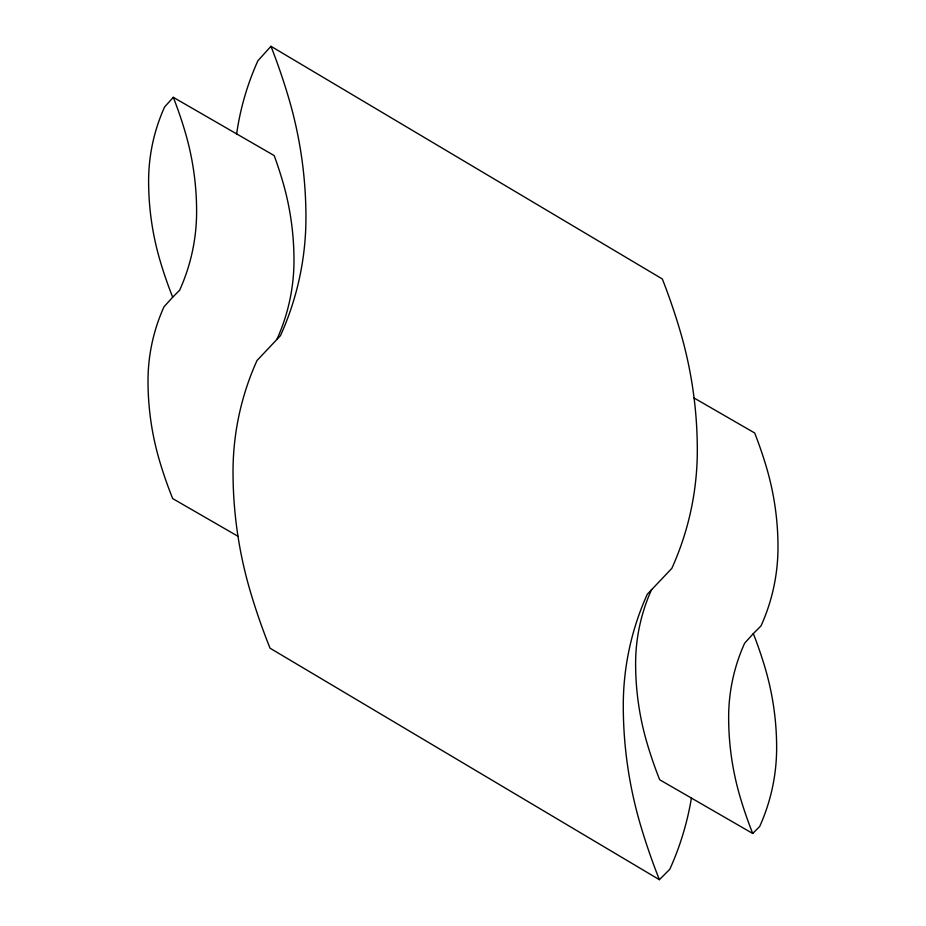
<?xml version="1.0" encoding="UTF-8"?>
<svg xmlns="http://www.w3.org/2000/svg" width="926" height="926" viewBox="0 0 926 926"><rect width="100%" height="100%" fill="white"/><g stroke="black" fill="none" stroke-linecap="round" stroke-linejoin="round"><path stroke-width="1.39" d="M276.99 339.159A191.103 191.103 0 0 0 293.982 260.391A281.863 281.863 0 0 0 282.303 180.095A425.821 425.821 0 0 0 274.189 155.58L173.301 97.323L164.62 106.918A179.968 179.968 0 0 0 148.611 181.091A281.863 281.863 0 0 0 160.291 261.387A425.821 425.821 0 0 0 172.687 297.2L164.006 306.784A179.968 179.968 0 0 0 148.01 380.968A281.863 281.863 0 0 0 159.677 461.264A425.821 425.821 0 0 0 172.687 498.593L237.982 536.281M691.409 798.073A286.643 286.643 0 0 1 669.787 869.283L659.393 879.7A638.732 638.732 0 0 1 640.792 825.992A422.8 422.8 0 0 1 623.279 705.554A269.952 269.952 0 0 1 647.274 594.284L671.825 568.367A286.643 286.643 0 0 0 697.313 450.21A422.8 422.8 0 0 0 679.788 329.772A638.732 638.732 0 0 0 662.333 278.969L270.971 46.3L257.937 60.688A269.952 269.952 0 0 0 236.639 133.888M753.324 633.604L744.643 643.188A179.968 179.968 0 0 0 728.646 717.372A281.863 281.863 0 0 0 740.325 797.668A425.821 425.821 0 0 0 752.722 833.469L759.656 826.524A191.103 191.103 0 0 0 776.636 747.757A281.863 281.863 0 0 0 764.969 667.461A425.821 425.821 0 0 0 753.324 633.604L761.01 625.918A191.103 191.103 0 0 0 777.99 547.139A281.863 281.863 0 0 0 766.323 466.854A425.821 425.821 0 0 0 754.678 432.986L694.072 397.995M172.687 297.2L179.621 290.255A191.103 191.103 0 0 0 196.613 211.487A281.863 281.863 0 0 0 184.934 131.191A425.821 425.821 0 0 0 173.301 97.323M752.722 833.469L659.694 779.761A425.821 425.821 0 0 1 647.297 743.96A281.863 281.863 0 0 1 635.618 663.664A179.968 179.968 0 0 1 651.626 589.48M659.393 879.7L270.056 648.2A638.732 638.732 0 0 1 250.541 592.2A422.8 422.8 0 0 1 233.028 471.762A269.952 269.952 0 0 1 257.023 360.492L280.451 335.687A286.643 286.643 0 0 0 305.939 217.541A422.8 422.8 0 0 0 288.426 97.103A638.732 638.732 0 0 0 270.971 46.3"/></g></svg>
